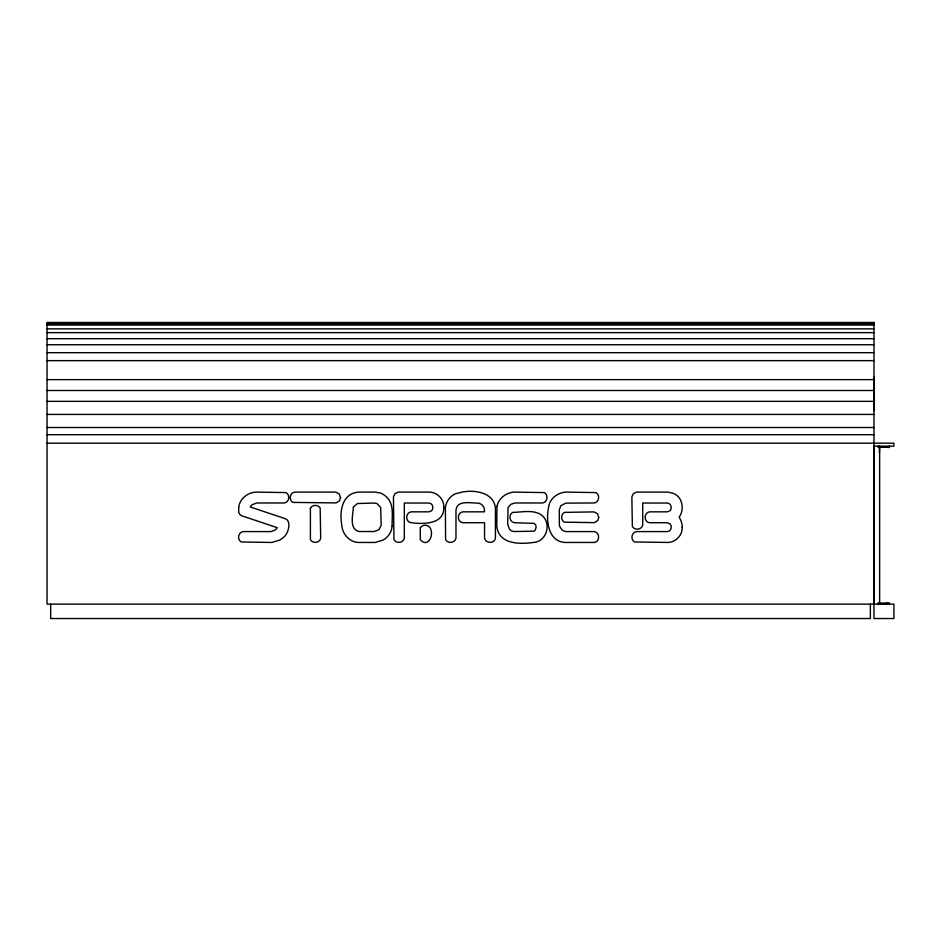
<?xml version="1.0" encoding="UTF-8"?>
<svg xmlns="http://www.w3.org/2000/svg" width="941" height="941" viewBox="0 0 941 941"><rect width="100%" height="100%" fill="white"/><g stroke="black" fill="none" stroke-linecap="round" stroke-linejoin="round"><path stroke-width="1.41" d="M879.365 452.95L879.564 445.963M887.528 446.799L879.659 446.799M879.988 603.499L887.857 603.499M47.05 323.751L873.966 323.751M47.05 325.045L873.966 325.045M47.05 328.844L873.966 328.844M47.05 332.644L873.966 332.644M47.05 338.689L873.966 338.689M47.05 344.735L873.966 344.735M47.05 352.687L873.966 352.687M47.05 360.638L873.966 360.638M47.05 379.635L873.966 379.635M47.05 390.491L873.966 390.491M47.05 401.348L873.966 401.348M47.05 414.428L873.966 414.428M47.05 427.508L873.966 427.508M47.05 434.707L873.966 434.707M47.05 443.176L893.926 443.176L893.926 446.163L873.966 446.163M879.717 602.875L878.094 602.875L878.094 604.134M879.717 603.499L889.421 602.875L889.421 604.134M889.421 446.163L889.421 447.422L887.798 447.422L887.798 446.799L878.094 447.422L878.094 446.163M879.647 446.093L879.647 604.134M874.283 377.129L874.283 410.711M874.213 446.093L874.213 604.134M870.354 604.134L870.354 618.531L50.661 618.531L50.661 604.134M238.685 507.575L238.743 512.316A5.434 5.434 0 0 0 242.319 515.974L277.277 527.701L275.454 529.889L271.032 531.583L243.272 531.583C238.226 532.124 236.85 539.405 241.167 541.957L271.855 542.463L279.783 540.087L284.123 536.876A16.479 16.479 0 0 0 288.099 530.03C289.158 526.254 289.863 520.432 285.299 518.703L250.212 506.987L252.023 504.729L256.834 502.976L284.535 502.976C289.405 502.047 290.31 494.978 286.064 492.602L255.999 492.096C247.554 492.496 239.555 498.906 238.685 507.575M496.989 506.387L496.73 524.949C497.742 544.286 518.903 544.463 533.265 542.463C544.91 542.075 550.685 527.76 544.721 518.456C537.699 508.281 522.855 512.292 512.727 512.375C508.363 514.692 509.41 521.973 514.351 522.726L534.029 523.361L535.711 524.89L536.123 527.183L535.206 530.218L534.018 531.195L513.974 531.524L511.434 530.853L509.457 529.136L507.681 524.125L508.058 507.552L510.904 504.27L515.056 502.976L542.745 502.976C547.615 502.047 548.521 494.978 544.274 492.602L514.233 492.096C506.223 492.543 498.542 498.33 496.989 506.387M392.138 525.972L391.503 529.665A17.679 17.679 0 0 1 383.034 540.087L375.141 542.463L358.286 542.463C349.24 542.051 342.183 533.735 341.795 524.949C339.183 511.445 342.183 492.755 359.297 492.096L375.141 492.096L380.199 492.99A17.761 17.761 0 0 1 386.669 497.071C394.432 504.576 391.832 516.421 392.138 525.972M548.627 506.928C545.921 519.914 547.697 541.263 564.859 542.463L594.406 542.463C600.276 541.534 599.876 532.124 593.959 531.583L565.623 531.583L562.33 530.289L559.672 526.525L559.319 524.255L559.319 509.799L560.848 505.682L565.812 503.141L594.406 502.976C599.276 502.047 600.182 494.978 595.935 492.602L565.882 492.096C557.754 492.614 549.697 498.53 548.627 506.928M445.375 507.152L445.599 539.663C447.975 543.91 455.032 543.004 455.973 538.134L455.973 510.304C456.926 499.765 470.241 503.259 477.228 503.035C481.851 503.047 485.215 507.317 484.415 511.833L463.019 511.833C457.044 512.363 456.75 521.855 462.701 522.726L484.544 522.726L484.544 537.687C485.038 543.569 494.613 544.027 495.425 538.134L495.425 508.587C494.413 492.461 474.664 489.567 462.078 492.096L455.162 493.849A17.55 17.55 0 0 0 445.975 504.764L445.375 507.152M682.201 527.242C682.59 535.064 676.073 541.91 668.392 542.463L634.528 541.957C630.211 539.405 631.587 532.124 636.634 531.583L667.428 531.583C671.204 531.465 672.274 526.56 670.204 523.961L667.169 522.726L649.466 522.726C643.515 521.855 643.809 512.363 649.784 511.833L667.428 511.833L670.133 510.716C672.462 508.034 671.051 503.059 667.181 503.035L642.738 503.035L642.738 524.949C641.809 529.818 634.74 530.724 632.364 526.478L631.858 496.872L633.387 493.625L636.634 492.096L667.945 492.096L672.721 493.178A13.88 13.88 0 0 1 679.849 498.718C683.084 504.223 683.072 511.963 679.143 517.115C680.943 520.114 682.331 523.608 682.201 527.242M443.787 507.505C444.317 524.713 422.709 524.255 411.052 522.655L409.264 522.149C404.948 519.608 406.324 512.339 411.37 511.833L429.002 511.833L431.719 510.716C434.036 508.022 432.684 503.012 428.767 503.035L404.324 503.035L404.324 538.134C403.395 543.004 396.326 543.91 393.95 539.663L393.444 496.872L394.973 493.625L398.219 492.096L429.531 492.096C437.506 492.437 444.281 499.365 443.787 507.505M340.513 497.566L339.619 500.624L336.172 502.917L292.816 502.4C288.558 499.93 289.816 492.449 294.909 492.096L335.725 492.096L339.207 493.872L340.513 497.566M598.735 517.374L597.841 520.432L594.394 522.655L564.212 522.149C560.742 519.985 560.754 514.386 564.377 512.375L593.959 511.904L597.429 513.657L598.735 517.374M353.381 507.081C353.122 514.574 348.711 528.924 359.039 531.524L374.189 531.524L378.964 529.701L381.187 525.207L380.646 507.434L377.059 503.611L374.447 503.035L357.392 503.553L353.381 507.081M310.401 508.14L310.401 539.663C312.671 543.839 320.046 543.075 320.681 538.134L320.175 507.952C318.023 504.47 312.377 504.482 310.401 508.14M420.286 527.913L420.286 539.663C428.273 548.462 434.319 534.853 430.084 527.76C427.884 524.302 422.333 524.29 420.286 527.913M873.966 322.469L47.05 322.469L47.05 604.134L893.926 604.134L893.926 618.531L873.966 618.531L873.966 322.469"/></g></svg>
